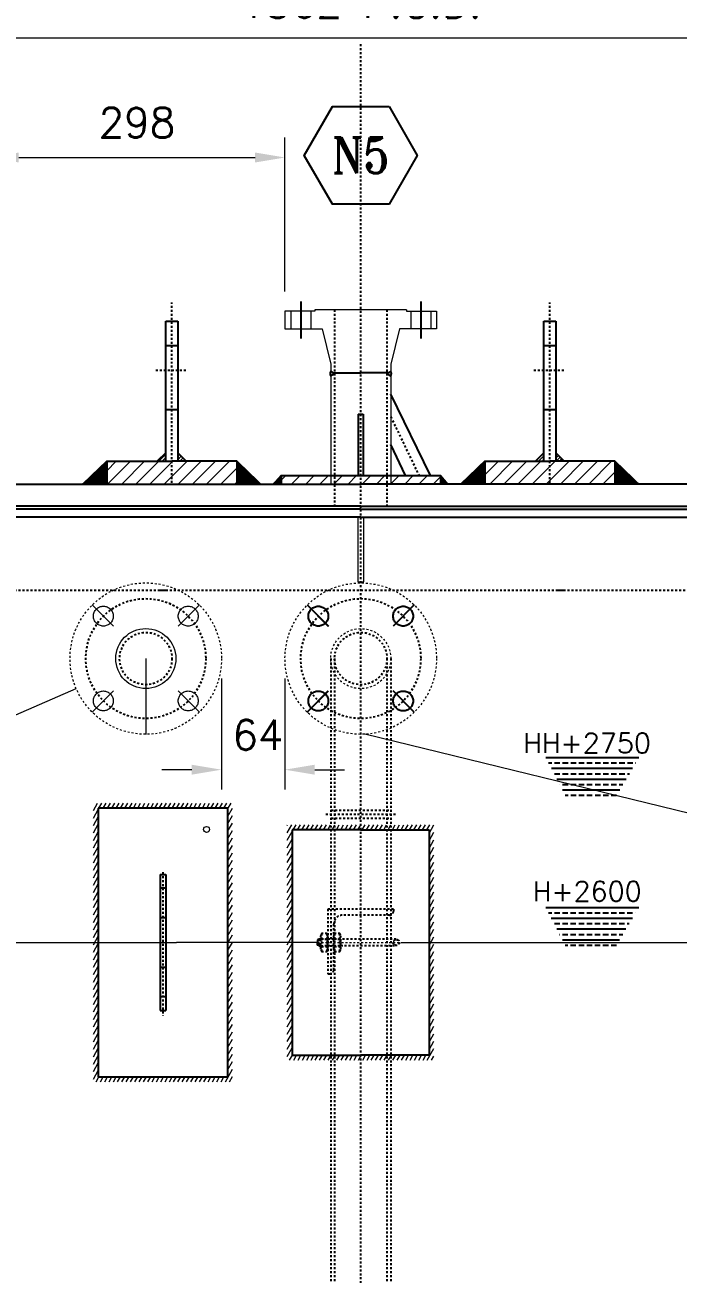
# Model space of a CAD drawing. Header units: inches. Extents: x 26960 to 35074, y -20333 to -19295.
# Drawn here: x 27082.2 to 27115, y -19398.3 to -19335.5 of the extents above; entities that cross this region are included whole.
import ezdxf
from ezdxf.enums import TextEntityAlignment as Align

# ---------------------------------------------------------------- set-up
doc = ezdxf.new("R2010")
doc.units = ezdxf.units.IN
doc.header["$LTSCALE"] = 200
doc.header["$MEASUREMENT"] = 0
for name, pattern in [('CENTER', [2, 1.25, -0.25, 0.25, -0.25]), ('CENTER2', [1.125, 0.75, -0.125, 0.125, -0.125]), ('CENTERX2', [4, 2.5, -0.5, 0.5, -0.5]), ('DASHED', [0.75, 0.5, -0.25]), ('HIDDEN', [0.375, 0.25, -0.125]), ('HIDDEN2', [0.1875, 0.125, -0.0625])]:
    doc.linetypes.add(name, pattern=pattern)
for name, color, linetype, lineweight in [('1 (CEN)', 1, 'CENTER2', 9), ('AM_5', 3, 'Continuous', 15), ('B-OBJ', 7, 'Continuous', 13), ('EQUIPMENT', 4, 'Continuous', 13), ('HAT', 8, 'Continuous', 9), ('Hidden Line', 3, 'HIDDEN', 9)]:
    doc.layers.add(name, color=color, linetype=linetype, lineweight=lineweight)
for name, color, linetype in [('CEN', 3, 'CENTER'), ('CENTER', 1, 'CENTER'), ('DIMENSION', 8, 'Continuous'), ('text', 3, 'Continuous')]:
    doc.layers.add(name, color=color, linetype=linetype)
doc.styles.add('ROMANS', font='romans.shx')
doc.styles.add('ROMANT', font='romant.shx')
doc.dimstyles.new('VEP-5', dxfattribs={"dimscale": 0, "dimtxt": 2.5, "dimasz": 2.5, "dimexe": 1, "dimexo": 1, "dimgap": 1, "dimtad": 1, "dimdec": 0, "dimlfac": 20, "dimzin": 9, "dimdsep": 46, "dimtxsty": 'ROMANS', "dimcen": 0, "dimclrd": 256, "dimclre": 256, "dimclrt": 40, "dimadec": 0, "dimazin": 0, "dimtfac": 1, "dimtdec": 0, "dimtofl": 0, "dimtmove": 0, "dimatfit": 3, "dimfxl": 1.25, "dimlwd": -1, "dimlwe": -1, "dimarcsym": 0})
pattern_1 = [(60, (0, -10.10045), (-0.1623797632, 0.09375), [])]
pattern_2 = [(45, (0, 0), (-0.0022097086912, 0.0022097086912), []), (135, (0, 0), (-0.0022097086912, -0.0022097086912), [])]
pattern_3 = [(45, (26960.4983, -19889.2862), (-0.088388348, 0.088388348), [])]

# ---------------------------------------------------------------- blocks, each defined once
blk = doc.blocks.new('*U52')
at = {"color": 2, "linetype": 'DASHED'}
for p, q in [((-76.2, 0), (-46, 0)), ((76.2, 0), (46.1, 0))]:
    blk.add_line(p, q, dxfattribs=at)
at = {"color": 7, "linetype": 'DASHED'}
blk.add_circle((-60.3, 0), 10, dxfattribs=at)
at = {"color": 7, "linetype": 'DASHED', "ltscale": 0.001}
blk.add_circle((60.3, 0), 10, dxfattribs=at)
blk = doc.blocks.new('*U51')
at = {"layer": 'DIMENSION', "color": 0, "linetype": 'ByBlock', "lineweight": -2, "transparency": 16777216}
for rotation in [90, 270, 90, 270, 90, 270, 180, 180, 180]:
    blk.add_blockref('*U52', (-32478.1, -16289.6), dxfattribs=dict(at, rotation=rotation))
blk.add_blockref('*U52', (-32478.1, -16289.6), dxfattribs=at)
blk = doc.blocks.new('*U54')
at = {"color": 2, "linetype": 'DASHED'}
for p, q in [((76.2, 0), (46.05, 0)), ((-76.2, 0), (-46.05, 0))]:
    blk.add_line(p, q, dxfattribs=at)
at = {"color": 7, "linetype": 'DASHED'}
for centre in [(-60.3, 0), (60.3, 0)]:
    blk.add_circle(centre, 10, dxfattribs=at)
blk = doc.blocks.new('*U53')
at = {"layer": 'EQUIPMENT', "color": 0, "linetype": 'ByBlock', "lineweight": -2, "transparency": 16777216}
for rotation in [90, 270, 90, 270, 90, 270, 180, 180, 180]:
    blk.add_blockref('*U54', (-32478.1, -16289.6), dxfattribs=dict(at, rotation=rotation))
blk.add_blockref('*U54', (-32478.1, -16289.6), dxfattribs=at)
blk = doc.blocks.new('*D133')
at = {"layer": 'AM_5', "transparency": 16777216}
for p, q in [((27057.83, -19357.603), (27057.83, -19328.335)), ((27140.33, -19357.603), (27140.33, -19328.335)), ((27059.33, -19329.335), (27138.83, -19329.335))]:
    blk.add_line(p, q, dxfattribs=at)
for points in [[(27059.33, -19329.085), (27059.33, -19329.585), (27057.83, -19329.335)], [(27138.83, -19329.585), (27138.83, -19329.085), (27140.33, -19329.335)]]:
    blk.add_solid(points, dxfattribs=at)
at = {"layer": 'Defpoints', "color": 0, "transparency": 16777216}
for p in [(27140.33, -19329.335), (27057.83, -19358.603), (27140.33, -19358.603)]:
    blk.add_point(p, dxfattribs=at)
at = {"layer": 'AM_5', "color": 40, "transparency": 16777216, "insert": (27099.08, -19327.585), "char_height": 1.5, "attachment_point": 5, "style": 'ROMANS'}
blk.add_mtext('1630 O.D.', dxfattribs=at)
blk = doc.blocks.new('*D134')
at = {"layer": 'AM_5', "transparency": 16777216}
for p, q in [((27059.58, -19356.98), (27059.58, -19335.163)), ((27138.58, -19356.98), (27138.58, -19335.163)), ((27061.08, -19336.163), (27137.08, -19336.163))]:
    blk.add_line(p, q, dxfattribs=at)
for points in [[(27061.08, -19335.913), (27061.08, -19336.413), (27059.58, -19336.163)], [(27137.08, -19336.413), (27137.08, -19335.913), (27138.58, -19336.163)]]:
    blk.add_solid(points, dxfattribs=at)
at = {"layer": 'Defpoints', "color": 0, "transparency": 16777216}
for p in [(27138.58, -19336.163), (27059.58, -19357.98), (27138.58, -19357.98)]:
    blk.add_point(p, dxfattribs=at)
at = {"layer": 'AM_5', "color": 40, "transparency": 16777216, "insert": (27099.08, -19334.413), "char_height": 1.5, "attachment_point": 5, "style": 'ROMANS'}
blk.add_mtext('1562 P.C.D.', dxfattribs=at)
blk = doc.blocks.new('*D135')
at = {"layer": 'AM_5', "transparency": 16777216}
for p, q in [((27092.086, -19368.378), (27092.086, -19373.966)), ((27095.271, -19368.381), (27095.271, -19373.966)), ((27090.586, -19372.966), (27089.086, -19372.966)), ((27096.771, -19372.966), (27098.271, -19372.966))]:
    blk.add_line(p, q, dxfattribs=at)
for points in [[(27090.586, -19373.216), (27090.586, -19372.716), (27092.086, -19372.966)], [(27096.771, -19372.716), (27096.771, -19373.216), (27095.271, -19372.966)]]:
    blk.add_solid(points, dxfattribs=at)
at = {"layer": 'Defpoints', "color": 0, "transparency": 16777216}
for p in [(27092.086, -19367.378), (27095.271, -19367.381), (27095.271, -19372.966)]:
    blk.add_point(p, dxfattribs=at)
at = {"layer": 'AM_5', "color": 40, "transparency": 16777216, "insert": (27093.911, -19371.216), "char_height": 1.5, "attachment_point": 5, "style": 'ROMANS'}
blk.add_mtext('64', dxfattribs=at)
blk = doc.blocks.new('*D136')
at = {"layer": 'AM_5', "transparency": 16777216}
for p, q in [((27080.395, -19344.827), (27080.395, -19341.184)), ((27095.271, -19348.918), (27095.271, -19341.184)), ((27081.895, -19342.184), (27093.771, -19342.184))]:
    blk.add_line(p, q, dxfattribs=at)
for points in [[(27081.895, -19341.934), (27081.895, -19342.434), (27080.395, -19342.184)], [(27093.771, -19342.434), (27093.771, -19341.934), (27095.271, -19342.184)]]:
    blk.add_solid(points, dxfattribs=at)
at = {"layer": 'Defpoints', "color": 0, "transparency": 16777216}
for p in [(27095.271, -19342.184), (27080.395, -19345.827), (27095.271, -19349.918)]:
    blk.add_point(p, dxfattribs=at)
at = {"layer": 'AM_5', "color": 40, "transparency": 16777216, "insert": (27087.833, -19340.434), "char_height": 1.5, "attachment_point": 5, "style": 'ROMANS'}
blk.add_mtext('298', dxfattribs=at)

msp = doc.modelspace()

# ---------------------------------------------------------------- hatches: boundary and pattern name
at = {"linetype": 'DASHED'}
h = msp.add_hatch(dxfattribs=at)
h.set_pattern_fill('ANSI37', color=5, scale=0.025)
h.set_pattern_definition([(45, (0, -10.1004485), (-0.0022097086912, 0.0022097086912), []), (135, (0, -10.1004485), (-0.0022097086912, -0.0022097086912), [])])
h.paths.add_polyline_path([(27110.09901, -19533.10867, 0.279062), (27110.09695, -19533.36015), (27110.21267, -19533.27285), (27110.29267, -19533.2735), (27110.29328, -19533.1985), (27110.21328, -19533.19785)])
h.paths.add_polyline_path([(27113.11685, -19533.38485, 0.279062), (27113.11891, -19533.13337), (27113.00319, -19533.22067), (27112.92319, -19533.22001), (27112.92258, -19533.29501), (27113.00258, -19533.29566)])
h.paths.add_polyline_path([(27100.54333, -19534.56182, 0.279062), (27100.54538, -19534.31035), (27100.42966, -19534.39764), (27100.34967, -19534.39699), (27100.34905, -19534.47199), (27100.42905, -19534.47264)])
h.paths.add_polyline_path([(27097.52548, -19534.28565, 0.279062), (27097.52343, -19534.53712), (27097.63914, -19534.44982), (27097.71914, -19534.45048), (27097.71975, -19534.37548), (27097.63976, -19534.37483)])
h.paths.add_polyline_path([(27141.96457, -19498.88144, 0.279062), (27142.21606, -19498.88144), (27142.12782, -19498.76644), (27142.12782, -19498.68644), (27142.05282, -19498.68644), (27142.05282, -19498.76644)])
h.paths.add_polyline_path([(27142.12782, -19495.97644), (27142.21606, -19495.86144, 0.279062), (27141.96457, -19495.86144), (27142.05282, -19495.97644), (27142.05282, -19496.05644), (27142.12782, -19496.05644)])
h.paths.add_polyline_path([(27141.96589, -19368.89186, 0.279062), (27142.21738, -19368.89186), (27142.12913, -19368.77686), (27142.12913, -19368.69686), (27142.05413, -19368.69686), (27142.05413, -19368.77686)])
h.paths.add_polyline_path([(27142.21738, -19365.87186, 0.279062), (27141.96589, -19365.87186), (27142.05413, -19365.98686), (27142.05413, -19366.06686), (27142.12913, -19366.06686), (27142.12913, -19365.98686)])
h.paths.add_polyline_path([(27055.87955, -19365.82636, 0.279062), (27055.62807, -19365.8243), (27055.71537, -19365.94002), (27055.71471, -19366.02002), (27055.78971, -19366.02063), (27055.79036, -19365.94063)])
h.paths.add_polyline_path([(27055.85485, -19368.84626), (27055.76755, -19368.73054), (27055.7682, -19368.65054), (27055.6932, -19368.64993), (27055.69255, -19368.72993), (27055.60337, -19368.8442, 0.279062)])
h.paths.add_polyline_path([(27097.57077, -19353.1767), (27097.68577, -19353.08846), (27097.76577, -19353.08846), (27097.76577, -19353.01346), (27097.68577, -19353.01346), (27097.57077, -19352.92521, 0.279062)])
h.paths.add_polyline_path([(27100.59077, -19353.1767, 0.279062), (27100.59077, -19352.92521), (27100.47577, -19353.01346), (27100.39577, -19353.01346), (27100.39577, -19353.08846), (27100.47577, -19353.08846)])
h = msp.add_hatch(dxfattribs=at)
h.set_pattern_fill('ANSI37', color=5, scale=0.025)
h.set_pattern_definition(pattern_2)
h.paths.add_polyline_path([(27086.31459, -19357.4535), (27085.11805, -19358.60338), (27085.11805, -19358.60344), (27086.31459, -19358.60344)])
h.paths.add_polyline_path([(27094.04349, -19358.60338), (27092.84695, -19357.4535), (27092.84695, -19358.60344), (27093.88423, -19358.60344), (27094.04349, -19358.60344)])
h = msp.add_hatch(dxfattribs=at)
h.set_pattern_fill('ANSI37', color=5, scale=0.025)
h.set_pattern_definition(pattern_2)
h.paths.add_polyline_path([(27105.31459, -19357.4535), (27104.11805, -19358.60338), (27104.11805, -19358.60344), (27104.27731, -19358.60344), (27105.31459, -19358.60344)])
h.paths.add_polyline_path([(27113.04349, -19358.60338), (27111.84695, -19357.4535), (27111.84695, -19358.60344), (27113.04349, -19358.60344)])
h = msp.add_hatch(dxfattribs=at)
h.set_pattern_fill('ANSI37', color=5, scale=0.025)
h.set_pattern_definition(pattern_2)
h.paths.add_polyline_path([(27095.08065, -19358.17531), (27094.68896, -19358.60344), (27095.08077, -19358.60344), (27095.08077, -19358.17531)])
h.paths.add_polyline_path([(27103.45976, -19358.60344), (27103.08077, -19358.17544), (27103.08077, -19358.60344)])
at = {"layer": 'B-OBJ'}
h = msp.add_hatch(dxfattribs=at)
h.set_pattern_fill('ANSI31', color=0)
h.set_pattern_definition(pattern_3)
h.paths.add_polyline_path([(27089.28077, -19357.02894), (27088.85621, -19357.4535), (27089.28077, -19357.4535)])
h.paths.add_polyline_path([(27090.30565, -19357.4535), (27089.88077, -19357.02894), (27089.88077, -19357.4535)])
h = msp.add_hatch(dxfattribs=at)
h.set_pattern_fill('ANSI31', color=0)
h.set_pattern_definition(pattern_3)
h.paths.add_polyline_path([(27108.28077, -19357.02893), (27107.85621, -19357.45349), (27108.28077, -19357.45349)])
h.paths.add_polyline_path([(27109.30565, -19357.45349), (27108.88077, -19357.02893), (27108.88077, -19357.45349)])
h = msp.add_hatch(dxfattribs=at)
h.set_pattern_fill('ANSI31', color=0, scale=1.5, angle=15)
h.set_pattern_definition(pattern_1)
h.paths.add_polyline_path([(27092.63987, -19388.65339), (27092.63987, -19374.65339), (27085.63987, -19374.65339), (27085.63987, -19388.65339)])
h.paths.add_polyline_path([(27092.38987, -19388.40339), (27085.88987, -19388.40339), (27085.88987, -19374.90339), (27092.38987, -19374.90339)], flags=16)
h = msp.add_hatch(dxfattribs=at)
h.set_pattern_fill('ANSI31', color=0, scale=1.5, angle=15)
h.set_pattern_definition(pattern_1)
h.paths.add_polyline_path([(27095.3863, -19375.7371), (27095.3863, -19387.57044), (27097.57065, -19387.57045), (27097.57065, -19387.32045), (27095.6363, -19387.32044), (27095.6363, -19375.9871), (27097.57065, -19375.9871), (27097.57065, -19375.7371)])
h.paths.add_polyline_path([(27102.76212, -19387.57047), (27102.76224, -19375.73714), (27100.59065, -19375.73712), (27100.59065, -19375.98712), (27102.51224, -19375.98714), (27102.51212, -19387.32047), (27100.59065, -19387.32046), (27100.59065, -19387.57046)])
h.paths.add_polyline_path([(27097.57065, -19387.32045), (27097.57065, -19387.57045), (27097.76565, -19387.57045), (27097.76565, -19387.32045)])
h.paths.add_polyline_path([(27097.76565, -19387.57045), (27099.07421, -19387.57046), (27099.07421, -19387.32046), (27097.76565, -19387.32045)])
h.paths.add_polyline_path([(27100.39565, -19387.32046), (27099.07421, -19387.32046), (27099.07421, -19387.57046), (27100.39565, -19387.57046)])
h.paths.add_polyline_path([(27100.59065, -19387.57046), (27100.59065, -19387.32046), (27100.39565, -19387.32046), (27100.39565, -19387.57046)])
h.paths.add_polyline_path([(27097.57065, -19375.7371), (27097.57065, -19375.9871), (27097.76565, -19375.9871), (27097.76565, -19375.7371)])
h.paths.add_polyline_path([(27097.76565, -19375.9871), (27099.07427, -19375.9871), (27099.07427, -19375.7371), (27097.76565, -19375.7371)])
h.paths.add_polyline_path([(27099.07427, -19375.9871), (27100.39565, -19375.98712), (27100.39565, -19375.73712), (27099.07427, -19375.7371)])
h.paths.add_polyline_path([(27100.59065, -19375.98712), (27100.59065, -19375.73712), (27100.39565, -19375.73712), (27100.39565, -19375.98712)])
at = {"layer": 'DIMENSION', "linetype": 'DASHED'}
h = msp.add_hatch(dxfattribs=at)
h.set_pattern_fill('BRASS', scale=2.170716)
h.set_pattern_definition([(0, (29151.19295, -18215.9046), (0, 0.54267896), []), (0, (29151.19295, -18215.6333), (0, 0.54267896), [0.27133948, -0.13566974])])
h.paths.add_polyline_path([(27109.40777, -19374.34146), (27108.256, -19372.10244), (27113.20852, -19372.10377), (27111.88684, -19374.34146)])
h = msp.add_hatch(dxfattribs=at)
h.set_pattern_fill('BRASS', scale=2.170716)
h.set_pattern_definition([(0, (29151.1851, -18223.44053), (0, 0.54267896), []), (0, (29151.1851, -18223.1692), (0, 0.54267896), [0.27133948, -0.13566974])])
h.paths.add_polyline_path([(27109.39992, -19381.87738), (27108.24815, -19379.63836), (27113.20067, -19379.63969), (27111.87899, -19381.87738)])
at = {"layer": 'HAT', "lineweight": 15}
h = msp.add_hatch(dxfattribs=at)
h.set_pattern_fill('ANSI31', color=2, scale=4.0240826, angle=180, style=0)
h.paths.add_polyline_path([(27088.85621, -19357.4535), (27086.31459, -19357.4535), (27086.31459, -19358.60344), (27092.84695, -19358.60344), (27092.84695, -19357.4535), (27089.58077, -19357.4535)])
h = msp.add_hatch(dxfattribs=at)
h.set_pattern_fill('ANSI31', color=2, scale=4.0240826, angle=180, style=0)
h.paths.add_polyline_path([(27108.58077, -19358.54974), (27108.58077, -19357.45349), (27105.31459, -19357.45349), (27105.31459, -19358.60344), (27108.58077, -19358.60344)])
h.paths.add_polyline_path([(27111.84695, -19357.45349), (27109.30565, -19357.45349), (27108.58077, -19357.45349), (27105.31459, -19357.45349), (27105.31459, -19358.60344), (27111.84695, -19358.60344)])
h.paths.add_polyline_path([(27108.58077, -19358.54974), (27108.58077, -19357.45349), (27105.31459, -19357.45349), (27105.31459, -19358.60344), (27108.58077, -19358.60344)])
h = msp.add_hatch(dxfattribs=at)
h.set_pattern_fill('ANSI31', color=2, scale=4.0240826, angle=180, style=0)
h.paths.add_polyline_path([(27097.57077, -19358.17531), (27095.08077, -19358.17531), (27095.08077, -19358.60344), (27097.57077, -19358.60344), (27097.57077, -19358.60003)])
h.paths.add_polyline_path([(27099.07436, -19358.17531), (27097.57077, -19358.17531), (27097.57077, -19358.60344), (27099.07436, -19358.60344)])
h.paths.add_polyline_path([(27100.59077, -19358.17531), (27099.08077, -19358.17531), (27099.08077, -19358.60344), (27100.59077, -19358.60344)])
h.paths.add_polyline_path([(27103.08065, -19358.17531), (27100.59077, -19358.17531), (27100.59077, -19358.60344), (27103.08077, -19358.60344), (27103.08077, -19358.17544)])

# ---------------------------------------------------------------- linework, layer by layer
at = {"color": 0, "linetype": 'DASHED'}
for p, q in [((27089.28077, -19357.4535, -17.08977), (27089.28077, -19350.40519, -17.08977)), ((27089.28077, -19350.40519, -17.08977), (27089.88077, -19350.40519, -17.08977)), ((27089.88077, -19350.40519, -17.08977), (27089.88077, -19357.4535, -17.08977)), ((27108.28077, -19357.45349, -17.08977), (27108.28077, -19350.40518, -17.08977)), ((27108.28077, -19350.40518, -17.08977), (27108.88077, -19350.40518, -17.08977)), ((27108.88077, -19350.40518, -17.08977), (27108.88077, -19357.45349, -17.08977)), ((27089.28077, -19351.63144, -17.08977), (27089.88077, -19351.63144, -17.08977)), ((27108.28077, -19351.63143, -17.08977), (27108.88077, -19351.63143, -17.08977)), ((27089.28077, -19354.85326, -17.08977), (27089.88077, -19354.85326, -17.08977)), ((27108.28077, -19354.85325, -17.08977), (27108.88077, -19354.85325, -17.08977)), ((27089.28077, -19357.02894, -17.08977), (27088.85621, -19357.4535, -17.08977)), ((27089.88077, -19357.02894, -17.08977), (27090.30565, -19357.4535, -17.08977)), ((27108.28077, -19357.02893, -17.08977), (27107.85621, -19357.45349, -17.08977)), ((27108.88077, -19357.02893, -17.08977), (27109.30565, -19357.45349, -17.08977)), ((27086.31459, -19357.4535, -17.08977), (27089.58077, -19357.4535, -17.08977)), ((27086.31459, -19357.4535, -17.08977), (27086.31459, -19358.60344, -17.08977)), ((27092.84695, -19357.4535, -17.08977), (27089.58077, -19357.4535, -17.08977)), ((27092.84695, -19357.4535, -17.08977), (27092.84695, -19358.60344, -17.08977)), ((27105.31459, -19357.45349, -17.08977), (27108.58077, -19357.45349, -17.08977)), ((27105.31459, -19357.45349, -17.08977), (27105.31459, -19358.60344, -17.08977)), ((27111.84695, -19357.45349, -17.08977), (27108.58077, -19357.45349, -17.08977)), ((27111.84695, -19357.45349, -17.08977), (27111.84695, -19358.60344, -17.08977)), ((27095.08065, -19358.17531, -17.08977), (27094.68896, -19358.60344, -17.08977)), ((27103.08065, -19358.17531, -17.08977), (27103.45976, -19358.60344, -17.08977)), ((27085.92289, -19358.60344, -17.08977), (27093.23864, -19358.60344, -17.08977)), ((27092.38987, -19374.90339, -17.08977), (27085.88987, -19374.90339, -17.08977)), ((27085.88987, -19374.90339, -17.08977), (27085.88987, -19388.40339, -17.08977)), ((27092.38987, -19374.90339, -17.08977), (27092.38987, -19388.40339, -17.08977)), ((27099.07427, -19375.9871, -17.08977), (27095.6363, -19375.9871, -17.08977)), ((27095.6363, -19375.9871, -17.08977), (27095.6363, -19387.32044, -17.08977)), ((27099.07427, -19375.9871, -17.08977), (27102.51224, -19375.98714, -17.08977)), ((27102.51224, -19375.98714, -17.08977), (27102.51212, -19387.32047, -17.08977)), ((27095.6363, -19387.32044, -17.08977), (27099.07421, -19387.32046, -17.08977)), ((27102.51212, -19387.32047, -17.08977), (27099.07421, -19387.32046, -17.08977)), ((27085.88987, -19388.40339, -17.08977), (27092.38987, -19388.40339, -17.08977))]:
    msp.add_line(p, q, dxfattribs=at)
at = {"color": 7, "linetype": 'DASHED', "ltscale": 0.0001}
for p, q in [((27097.76577, -19349.83846, -17.08977), (27097.76577, -19359.72144, -17.08977)), ((27100.39577, -19349.83846, -17.08977), (27100.39577, -19359.72144, -17.08977))]:
    msp.add_line(p, q, dxfattribs=at)
at = {"color": 0}
for p, q in [((27097.57077, -19352.92521, -17.08977), (27097.68577, -19353.01346, -17.08977)), ((27100.59077, -19352.92521, -17.08977), (27100.47577, -19353.01346, -17.08977)), ((27097.57077, -19353.1767, -17.08977), (27097.68577, -19353.08846, -17.08977)), ((27097.68577, -19353.01346, -17.08977), (27097.76577, -19353.01346, -17.08977)), ((27097.68577, -19353.08846, -17.08977), (27097.76577, -19353.08846, -17.08977)), ((27097.76577, -19353.01346, -17.08977), (27099.08077, -19353.01346, -17.08977)), ((27100.39577, -19353.01346, -17.08977), (27099.08077, -19353.01346, -17.08977)), ((27100.47577, -19353.01346, -17.08977), (27100.39577, -19353.01346, -17.08977)), ((27100.47577, -19353.08846, -17.08977), (27100.39577, -19353.08846, -17.08977)), ((27100.59077, -19353.1767, -17.08977), (27100.47577, -19353.08846, -17.08977)), ((27098.95477, -19355.09072, -17.08977), (27099.20677, -19355.09072, -17.08977))]:
    msp.add_line(p, q, dxfattribs=at)
at = {"color": 7, "linetype": 'DASHED'}
for p, q in [((27102.58233, -19358.17531, -17.08977), (27100.59077, -19354.08312, -17.08977)), ((27098.95477, -19355.09072, -17.08977), (27098.9531, -19358.17531, -17.08977)), ((27099.20905, -19355.09072, -17.08977), (27099.20905, -19358.17531, -17.08977)), ((27101.33597, -19358.17531, -17.08977), (27100.59077, -19356.60708, -17.08977)), ((27086.31459, -19357.4535, -17.08977), (27085.11805, -19358.60338, -17.08977)), ((27092.84695, -19357.4535, -17.08977), (27094.04349, -19358.60338, -17.08977)), ((27105.31459, -19357.4535, -17.08977), (27104.11805, -19358.60338, -17.08977)), ((27111.84695, -19357.4535, -17.08977), (27113.04349, -19358.60338, -17.08977)), ((27095.08065, -19358.17531, -17.08977), (27103.08065, -19358.17531, -17.08977)), ((27095.08077, -19358.17531, -17.08977), (27095.08077, -19358.60345, -17.08977)), ((27103.08077, -19358.17531, -17.08977), (27103.08077, -19358.60355, -17.08977))]:
    msp.add_line(p, q, dxfattribs=at)
for p, q in [((27057.82975, -19358.60344, -17.08977), (27099.08077, -19358.60344, -17.08977)), ((27140.32975, -19358.60344, -17.08977), (27099.07874, -19358.60344, -17.08977)), ((27099.07975, -19359.72144, -17.08977), (27057.82975, -19359.72144, -17.08977)), ((27099.07975, -19359.72144, -17.08977), (27140.32975, -19359.72144, -17.08977)), ((27099.08077, -19359.87144, -17.08977), (27057.82975, -19359.87144, -17.08977)), ((27099.07975, -19360.27144, -17.08977), (27061.29375, -19360.27144, -17.08977)), ((27099.07874, -19359.87144, -17.08977), (27140.32975, -19359.87144, -17.08977)), ((27099.07975, -19360.27144, -17.08977), (27136.86575, -19360.27144, -17.08977))]:
    msp.add_line(p, q)
at = {"color": 4, "linetype": 'DASHED', "ltscale": 0.0001}
for p, q in [((27136.57975, -19363.96345, -17.08977), (27061.57975, -19363.96345, -17.08977)), ((27089.2809, -19363.96345, -17.08977), (27088.8809, -19363.96345, -17.08977)), ((27109.28068, -19363.95794, -17.08977), (27108.88068, -19363.95794, -17.08977))]:
    msp.add_line(p, q, dxfattribs=at)
at = {"color": 7, "linetype": 'HIDDEN2', "ltscale": 4e-05}
for p, q in [((27097.59032, -19375.00088, -17.08977), (27100.61032, -19375.00088, -17.08977)), ((27097.59032, -19375.40126, -17.08977), (27100.61032, -19375.40126, -17.08977)), ((27100.72425, -19379.98672, -17.08977), (27097.42425, -19379.98672, -17.08977)), ((27097.42425, -19379.98672, -17.08977), (27097.42425, -19383.23672, -17.08977)), ((27100.52425, -19380.28672, -17.08977), (27098.14925, -19380.28672, -17.08977)), ((27100.72425, -19379.98672, -17.08977), (27100.72425, -19380.08672, -17.08977)), ((27097.72425, -19383.03672, -17.08977), (27097.72425, -19380.71172, -17.08977)), ((27097.42425, -19383.23672, -17.08977), (27097.52425, -19383.23672, -17.08977))]:
    msp.add_line(p, q, dxfattribs=at)
at = {"color": 5, "linetype": 'DASHED'}
for p, q in [((27088.99068, -19378.22943, -17.08977), (27088.99068, -19385.07734, -17.08977)), ((27088.99068, -19378.22943, -17.08977), (27089.29068, -19378.22943, -17.08977)), ((27089.29068, -19378.22943, -17.08977), (27089.29068, -19385.07734, -17.08977)), ((27088.99068, -19378.90942, -17.08977), (27089.29068, -19378.90942, -17.08977)), ((27088.99068, -19380.39365, -17.08977), (27089.29068, -19380.39365, -17.08977)), ((27088.99068, -19382.89365, -17.08977), (27089.29068, -19382.89365, -17.08977)), ((27088.99068, -19384.37787, -17.08977), (27089.29068, -19384.37787, -17.08977)), ((27088.99068, -19385.07734, -17.08977), (27089.29068, -19385.07734, -17.08977))]:
    msp.add_line(p, q, dxfattribs=at)
at = {"color": 0, "linetype": 'HIDDEN2', "ltscale": 4e-05}
for p, q in [((27096.9894, -19381.49249, -17.08977), (27096.90824, -19381.52268, -14.7022)), ((27096.90824, -19381.52268, -14.7022), (27096.90824, -19381.65339, -17.08977)), ((27096.90824, -19381.7841, -14.7022), (27096.90824, -19381.65339, -17.08977)), ((27096.9894, -19381.81428, -17.08977), (27096.90824, -19381.7841, -14.7022)), ((27096.9894, -19381.49249, -17.08977), (27096.9894, -19381.81428, -17.08977)), ((27097.07637, -19381.49255, -17.08977), (27096.9894, -19381.49249, -17.08977)), ((27096.9894, -19381.81428, -17.08977), (27097.07637, -19381.81423, -17.08977)), ((27097.07637, -19381.98823, -17.08977), (27097.07637, -19381.32725, -17.08977)), ((27097.11116, -19381.20549, -17.08977), (27097.11116, -19382.10999, -17.08977)), ((27097.38946, -19381.20549, -17.08977), (27097.11116, -19381.20549, -17.08977)), ((27097.11116, -19381.46297, -17.08977), (27097.38946, -19381.46297, -17.08977)), ((27097.38946, -19382.10999, -17.08977), (27097.38946, -19381.20549, -17.08977)), ((27097.42425, -19381.98823, -17.08977), (27097.42425, -19381.32725, -17.08977)), ((27097.72425, -19381.49297, -17.08977), (27097.42425, -19381.49278, -17.08977)), ((27097.42425, -19381.81402, -17.08977), (27097.72425, -19381.81383, -17.08977)), ((27097.72425, -19381.98823, -17.08977), (27097.72425, -19381.32725, -17.08977)), ((27097.75904, -19381.20549, -17.08977), (27097.75904, -19382.10999, -17.08977)), ((27098.03734, -19381.20549, -17.08977), (27097.75904, -19381.20549, -17.08977)), ((27097.75904, -19381.46297, -17.08977), (27098.03734, -19381.46297, -17.08977)), ((27098.03734, -19382.10999, -17.08977), (27098.03734, -19381.20549, -17.08977)), ((27098.07213, -19381.98823, -17.08977), (27098.07213, -19381.32725, -17.08977)), ((27100.86615, -19381.49502, -17.08977), (27098.07213, -19381.4932, -17.08977)), ((27098.07213, -19381.81362, -17.08977), (27100.86594, -19381.8119, -17.08977)), ((27097.11116, -19381.85251, -17.08977), (27097.38946, -19381.85251, -17.08977)), ((27097.11116, -19382.10999, -17.08977), (27097.38946, -19382.10999, -17.08977)), ((27097.75904, -19381.85251, -17.08977), (27098.03734, -19381.85251, -17.08977)), ((27097.75904, -19382.10999, -17.08977), (27098.03734, -19382.10999, -17.08977))]:
    msp.add_line(p, q, dxfattribs=at)
at = {"color": 2, "linetype": 'HIDDEN2', "ltscale": 4e-05}
for p, q in [((27097.07637, -19381.49255, -17.08977), (27097.42425, -19381.49278, -17.08977)), ((27097.07637, -19381.81423, -17.08977), (27097.42425, -19381.81402, -17.08977)), ((27097.72425, -19381.49297, -17.08977), (27098.07213, -19381.49297, -17.08977)), ((27097.72425, -19381.81383, -17.08977), (27098.07213, -19381.81362, -17.08977))]:
    msp.add_line(p, q, dxfattribs=at)
at = {"elevation": -17.08977}
msp.add_lwpolyline([(27100.5013, -19339.61698), (27101.92183, -19342.07741), (27100.5013, -19344.53785), (27097.66023, -19344.53785), (27096.2397, -19342.07741), (27097.66023, -19339.61698)], close=True, dxfattribs=at)
at = {"color": 7, "linetype": 'DASHED', "ltscale": 5e-05}
for centre in [(27088.27577, -19367.37839, -17.08977), (27099.08065, -19367.38069, -17.08977)]:
    msp.add_circle(centre, 1.315, dxfattribs=at)
at = {"color": 0, "linetype": 'HIDDEN2', "ltscale": 4e-05}
msp.add_circle((27100.86604, -19381.65346, -17.08977), 0.15844, dxfattribs=at)
at = {"color": 0}
for centre, start, end in [((27097.77852, -19353.05096, -17.08977), 148.8152036, 211.1847964), ((27100.38302, -19353.05096, -17.08977), 328.8152036, 31.1847964)]:
    msp.add_arc(centre, 0.24284, start, end, dxfattribs=at)
at = {"color": 7, "linetype": 'HIDDEN2', "ltscale": 4e-05}
for centre, radius, start, end in [((27098.14925, -19380.71172, -17.08977), 0.425, 90, 180), ((27100.52425, -19380.08672, -17.08977), 0.2, 270, 0), ((27097.52425, -19383.03672, -17.08977), 0.2, 270, 0)]:
    msp.add_arc(centre, radius, start, end, dxfattribs=at)
at = {"color": 0, "linetype": 'HIDDEN2', "ltscale": 4e-05}
for centre, radius, start, end in [((27097.33127, -19381.33423, -17.08977), 0.255, 149.6778509, 210.3221491), ((27097.16935, -19381.33423, -17.08977), 0.255, 329.6778509, 30.3221491), ((27096.86162, -19381.65774, -17.08977), 0.56263, 339.7463577, 20.2536423), ((27097.97915, -19381.33423, -17.08977), 0.255, 149.6778509, 210.3221491), ((27097.81723, -19381.33423, -17.08977), 0.255, 329.6778509, 30.3221491), ((27097.5095, -19381.65774, -17.08977), 0.56263, 339.7463577, 20.2536423), ((27097.33127, -19381.98125, -17.08977), 0.255, 149.6778509, 210.3221491), ((27097.16935, -19381.98125, -17.08977), 0.255, 329.6778509, 30.3221491), ((27097.97915, -19381.98125, -17.08977), 0.255, 149.6778509, 210.3221491), ((27097.81723, -19381.98125, -17.08977), 0.255, 329.6778509, 30.3221491)]:
    msp.add_arc(centre, radius, start, end, dxfattribs=at)
at = {"layer": '1 (CEN)'}
for p, q in [((27073.04327, -19373.97011), (27084.77912, -19368.89153, -17.08977)), ((27135.8594, -19380.12665, -17.08977), (27099.28602, -19371.18515, -17.08977)), ((27029.9504, -19381.65339, -17.08977), (27089.81783, -19381.65339, -17.08977)), ((27096.90824, -19381.65339, -17.08977), (27089.81783, -19381.65339, -17.08977)), ((27101.12189, -19381.65339, -17.08977), (27122.79897, -19381.65361, -17.08977))]:
    msp.add_line(p, q, dxfattribs=at)
at = {"layer": 'B-OBJ', "color": 4}
for p, q in [((27093.88423, -19358.60344, -17.08977), (27104.27731, -19358.60344, -17.08977)), ((27098.93068, -19360.27144, -17.08977), (27098.93068, -19363.52144, -17.08977)), ((27099.23067, -19363.52144, -17.08977), (27099.23067, -19360.27144, -17.08977)), ((27098.93068, -19363.52144, -17.08977), (27098.93067, -19363.52144, -17.08977)), ((27098.93067, -19363.52144, -17.08977), (27099.23067, -19363.52144, -17.08977)), ((27088.27577, -19367.37839, -17.08977), (27088.27577, -19371.18839, -17.08977))]:
    msp.add_line(p, q, dxfattribs=at)
at = {"layer": 'B-OBJ', "color": 1, "linetype": 'CENTERX2', "ltscale": 5e-05}
msp.add_line((27096.90824, -19381.65339, -17.08977), (27101.12189, -19381.65339, -17.08977), dxfattribs=at)
at = {"layer": 'B-OBJ', "color": 6}
msp.add_circle((27091.3316, -19375.96895), 0.15, dxfattribs=at)
at = {"layer": 'B-OBJ', "color": 4, "linetype": 'HIDDEN2', "ltscale": 3e-05}
msp.add_circle((27100.86615, -19381.65339, -17.08977), 0.13071, dxfattribs=at)
at = {"layer": 'CEN', "color": 2, "linetype": 'CENTER'}
for p, q in [((27096.06577, -19349.41846, -17.08977), (27096.06577, -19351.29096, -17.08977)), ((27102.09577, -19349.41846, -17.08977), (27102.09577, -19351.29096, -17.08977))]:
    msp.add_line(p, q, dxfattribs=at)
at = {"layer": 'CENTER', "linetype": 'CENTER', "ltscale": 0.0001}
for p, q in [((27099.07447, -19336.49085, -17.08977), (27099.07346, -19532.90402, -17.08977)), ((27089.58077, -19358.54975, -17.08977), (27089.58077, -19349.47162, -17.08977)), ((27108.58077, -19358.54974, -17.08977), (27108.58077, -19349.47161, -17.08977)), ((27088.78824, -19352.88144, -17.08977), (27090.37329, -19352.88144, -17.08977)), ((27107.78824, -19352.88143, -17.08977), (27109.37329, -19352.88143, -17.08977)), ((27089.14068, -19378.1188, -17.08977), (27089.14068, -19385.34612, -17.08977))]:
    msp.add_line(p, q, dxfattribs=at)
at = {"layer": 'CENTER', "linetype": 'CENTER', "ltscale": 5e-05}
msp.add_line((27100.59077, -19355.22532, -17.08977), (27102.00947, -19358.17531, -17.08977), dxfattribs=at)
at = {"layer": 'CENTER', "linetype": 'CENTERX2', "ltscale": 1e-05}
msp.add_line((27097.32547, -19375.20025, -17.08977), (27100.82307, -19375.20185, -17.08977), dxfattribs=at)
at = {"layer": 'CENTER', "color": 6, "linetype": 'CENTER', "ltscale": 0.0001}
for centre in [(27088.27577, -19367.37839, -17.08977), (27099.08065, -19367.38069, -17.08977)]:
    msp.add_circle(centre, 3.015, dxfattribs=at)
at = {"layer": 'DIMENSION', "linetype": 'DASHED', "ltscale": 0.0001}
for p, q in [((27097.57065, -19367.38069, -17.08977), (27097.57065, -19512.37631, -17.08977)), ((27097.76565, -19367.38069, -17.08977), (27097.76565, -19512.37631, -17.08977)), ((27100.39565, -19367.38069, -17.08977), (27100.39565, -19512.37648, -17.08977)), ((27100.59065, -19367.38069, -17.08977), (27100.59065, -19512.3765, -17.08977))]:
    msp.add_line(p, q, dxfattribs=at)
at = {"layer": 'EQUIPMENT'}
for p, q in [((27096.77827, -19349.91846, -17.08977), (27095.27077, -19349.91846, -17.08977)), ((27095.27077, -19349.91846, -17.08977), (27095.27077, -19350.79096, -17.08977)), ((27096.77827, -19349.83846, -17.08977), (27096.77827, -19349.91846, -17.08977)), ((27101.38327, -19349.83846, -17.08977), (27096.77827, -19349.83846, -17.08977)), ((27101.38327, -19349.83846, -17.08977), (27101.38327, -19349.91846, -17.08977)), ((27101.38327, -19349.91846, -17.08977), (27102.89077, -19349.91846, -17.08977)), ((27102.89077, -19349.91846, -17.08977), (27102.89077, -19350.79096, -17.08977)), ((27095.27077, -19350.79096, -17.08977), (27097.13577, -19350.79096, -17.08977)), ((27097.13577, -19350.79096, -17.08977), (27097.57077, -19352.57521, -17.08977)), ((27101.02577, -19350.79096, -17.08977), (27100.59077, -19352.57521, -17.08977)), ((27102.89077, -19350.79096, -17.08977), (27101.02577, -19350.79096, -17.08977)), ((27097.57077, -19352.57521, -17.08977), (27097.57077, -19352.92521, -17.08977)), ((27100.59077, -19352.57521, -17.08977), (27100.59077, -19352.92521, -17.08977)), ((27097.57077, -19353.1767, -17.08977), (27097.57077, -19358.60003, -17.08977)), ((27100.59077, -19353.1767, -17.08977), (27100.59077, -19358.60684, -17.08977))]:
    msp.add_line(p, q, dxfattribs=at)
at = {"layer": 'EQUIPMENT', "linetype": 'DASHED', "ltscale": 5e-05}
for centre, radius in [((27088.27577, -19367.37839, -17.08977), 3.81), ((27099.08065, -19367.38069, -17.08977), 3.81), ((27099.08065, -19367.38069, -17.08977), 1.51)]:
    msp.add_circle(centre, radius, dxfattribs=at)
at = {"layer": 'EQUIPMENT'}
msp.add_circle((27088.27577, -19367.37839, -17.08977), 1.51, dxfattribs=at)
at = {"layer": 'Hidden Line', "ltscale": 5}
for p, q in [((27095.56577, -19349.91846, -17.08977), (27095.56577, -19350.79096, -17.08977)), ((27096.56577, -19349.91846, -17.08977), (27096.56577, -19350.79096, -17.08977)), ((27101.59577, -19349.91846, -17.08977), (27101.59577, -19350.79096, -17.08977)), ((27102.59577, -19349.91846, -17.08977), (27102.59577, -19350.79096, -17.08977))]:
    msp.add_line(p, q, dxfattribs=at)

# ---------------------------------------------------------------- block references
at = {"layer": 'DIMENSION', "linetype": 'DASHED', "ltscale": 0.0001, "xscale": 0.05000000000000001, "yscale": 0.05000000000000001, "zscale": 0.05000000000000001, "rotation": 45}
msp.add_blockref('*U51', (27671.42957, -17643.17967, -17.08977), dxfattribs=at)
at = {"layer": 'EQUIPMENT', "color": 2, "xscale": 0.05000000000000001, "yscale": 0.05000000000000001, "zscale": 0.05000000000000001, "rotation": 45}
msp.add_blockref('*U53', (27660.62468, -17643.17737, -17.08977), dxfattribs=at)

# ---------------------------------------------------------------- texts
at = {"style": 'ROMANT', "width": 0.85}
msp.add_attdef('N5', text='', height=1.8, dxfattribs=at).set_placement((27099.08077, -19342.07741, -17.08977), align=Align.MIDDLE)
at = {"layer": 'text', "style": 'ROMANS'}
for s, p in [('HH+2750', (27107.23811, -19372.12593, -17.08977)), ('H+2600', (27107.71798, -19379.58155))]:
    msp.add_text(s, height=1, dxfattribs=at).set_placement(p)

# ---------------------------------------------------------------- dimensions: what is measured, and where the dimension line sits
at = {"layer": 'AM_5'}
for base, p1, p2, text, override, picture, middle in [((27140.32975, -19329.33542), (27057.82975, -19358.60344, -17.08977), (27140.32975, -19358.60344, -17.08977), '1630 O.D.', {"dimscale": 1, "dimtxt": 1.5, "dimasz": 1.5}, '*D133', (27099.07975, -19327.58542)), ((27138.57975, -19336.16345), (27059.57975, -19357.9798, -17.08977), (27138.57975, -19357.9798, -17.08977), '1562 P.C.D.', {"dimscale": 1, "dimtxt": 1.5, "dimasz": 1.5, "dimtxsty": 'ROMANS', "dimtfill": 0}, '*D134', (27099.07975, -19334.41345))]:
    dim = msp.add_linear_dim(base=base, p1=p1, p2=p2, text=text, dimstyle='VEP-5', override=override, dxfattribs=at)
    dim.commit()
    dim.dimension.update_dxf_attribs({"geometry": picture, "text_midpoint": middle})
dim = msp.add_linear_dim(base=(27095.27077, -19342.18442), p1=(27080.39518, -19345.82747, -17.08977), p2=(27095.27077, -19349.91846, -17.08977), dimstyle='VEP-5', override={"dimscale": 1, "dimtxt": 1.5, "dimasz": 1.5, "dimtxsty": 'ROMANS', "dimtfill": 0}, dxfattribs=at)
dim.commit()
dim.dimension.update_dxf_attribs({"geometry": '*D136', "text_midpoint": (27087.83297, -19340.43442)})
dim = msp.add_linear_dim(base=(27095.27065, -19372.96575), p1=(27092.08577, -19367.37839, -17.08977), p2=(27095.27065, -19367.38069, -17.08977), dimstyle='VEP-5', override={"dimscale": 1, "dimtxt": 1.5, "dimasz": 1.5}, dxfattribs=at)
dim.commit()
dim.dimension.update_dxf_attribs({"geometry": '*D135', "text_midpoint": (27093.91053, -19372.96575), "dimtype": 160})

doc.saveas('drawing.dxf')
